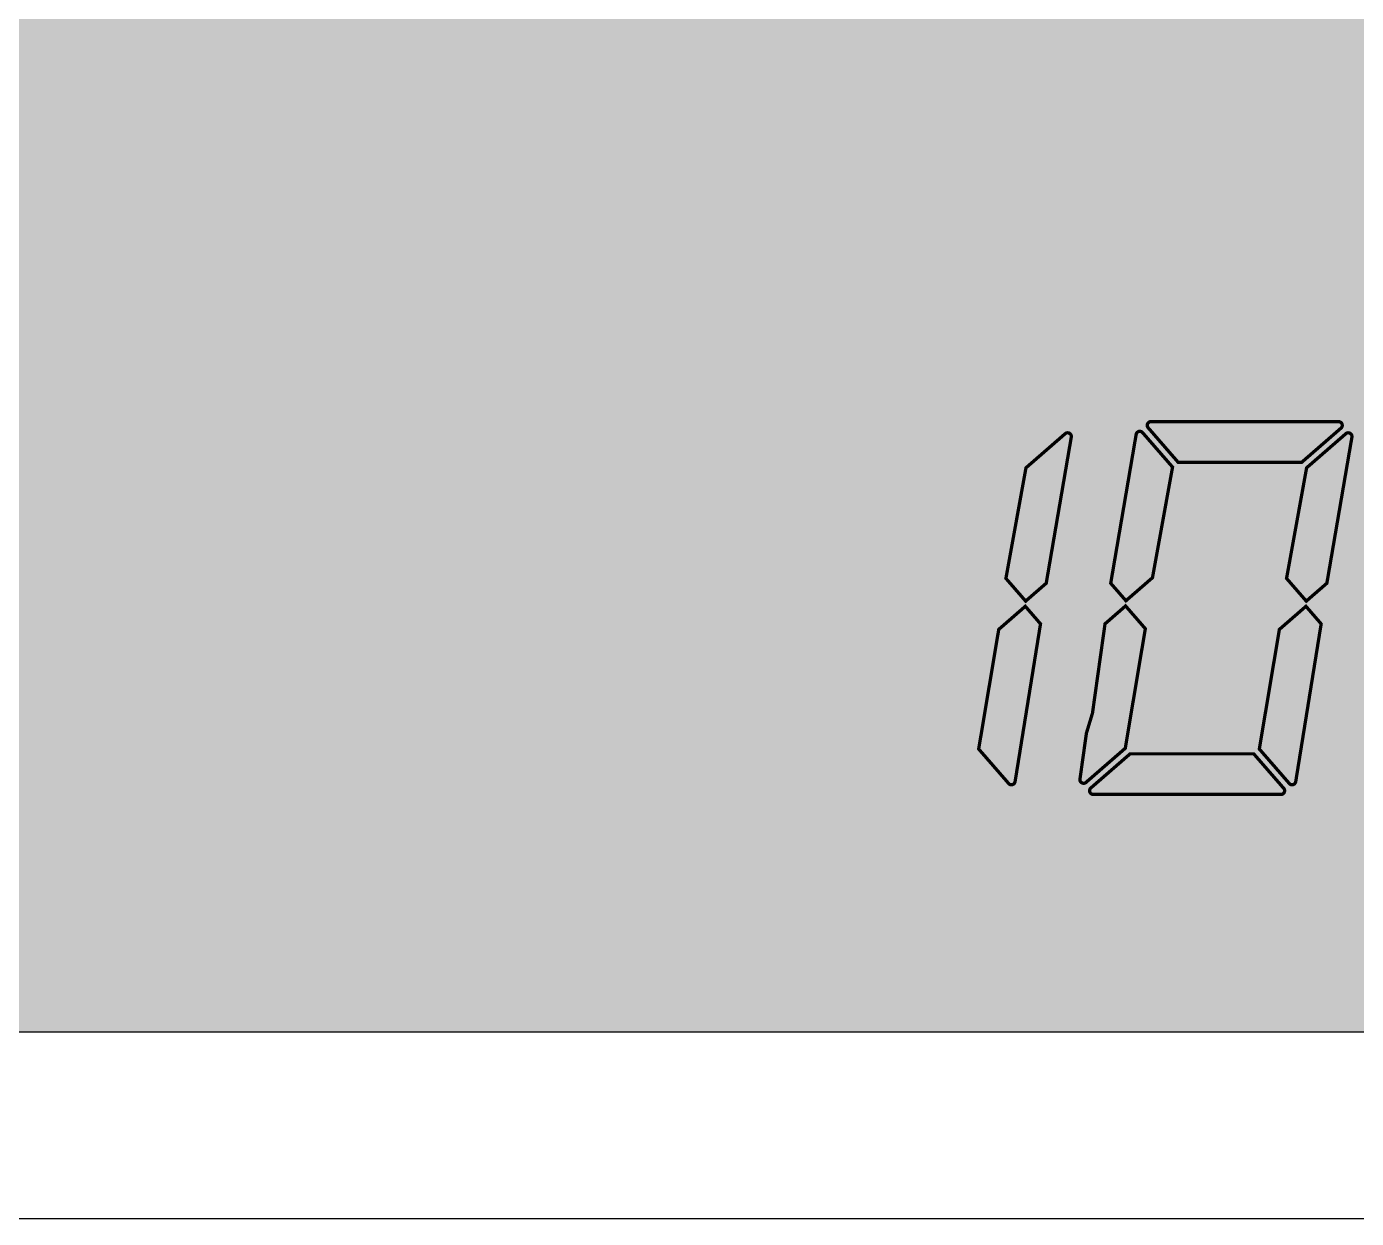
# Model space of a CAD drawing. Header units: millimetres. Extents: x 13402 to 15489, y 85802 to 88728.
# Drawn here: x 14251.38 to 14265.64, y 87165.19 to 87177.97 of the extents above; entities that cross this region are included whole.
import ezdxf

# ---------------------------------------------------------------- set-up
doc = ezdxf.new("R2010")
doc.units = ezdxf.units.MM

# ---------------------------------------------------------------- blocks, each defined once
blk = doc.blocks.new('*U1')
at = {"lineweight": 9}
h = blk.add_hatch(color=250, dxfattribs=at)
h.set_gradient(color1=(217, 227, 231), color2=(224, 232, 235), one_color=1, tint=0.899999976158142, name='INVCYLINDER')
edge = h.paths.add_edge_path()
edge.add_line((-28.00000000004366, -74.9584538140334), (27.99999999995634, -74.9584538140334))
edge.add_arc((27.99999999995634, -72.95845381403342), 2, 270, 360)
edge.add_line((29.99999999995635, -72.95845381403342), (29.99999999995635, -16.95845381403342))
edge.add_arc((27.99999999995634, -16.95845381403342), 2, 0, 90)
edge.add_line((27.99999999995634, -14.95845381403342), (-28.00000000004366, -14.95845381403342))
edge.add_arc((-28.00000000004366, -16.95845381403342), 2, 90, 180)
edge.add_line((-30.00000000004366, -16.95845381403342), (-30.00000000004366, -72.95845381403342))
edge.add_arc((-28.00000000004366, -72.95845381403342), 2, 180, 270)
at = {"color": 252, "true_color": 0x9e9e8a}
blk.add_lwpolyline([(-30.00000000007276, -76.9584538140407), (29.99999999992724, -76.9584538140407, 0.4142135623730951), (31.99999999992724, -74.9584538140407), (31.99999999992724, -14.95845381404069, 0.4142135623730951), (29.99999999992724, -12.95845381404069), (-30.00000000007276, -12.95845381404069, 0.4142135623730951), (-32.00000000007276, -14.95845381404069), (-32.00000000007276, -74.9584538140407, 0.4142135623730951)], format="xyb", close=True, dxfattribs=at)
blk.add_lwpolyline([(-28.00000000004366, -74.9584538140334), (27.99999999995634, -74.9584538140334, 0.4142135623730951), (29.99999999995635, -72.95845381403342), (29.99999999995635, -16.95845381403342, 0.4142135623730951), (27.99999999995634, -14.95845381403342), (-28.00000000004366, -14.95845381403342, 0.4142135623730951), (-30.00000000004366, -16.95845381403342), (-30.00000000004366, -72.95845381403342, 0.4142135623730951)], format="xyb", close=True)
at = {"color": 250, "linetype": 'ByBlock', "lineweight": -2, "const_width": 0.0352778}
for points in [[(12.67255642362579, -68.48202553428563), (12.66954908591287, -68.47846421357099), (12.66713530183187, -68.47450719051265), (12.66523593086458, -68.47015446513251), (12.66389054291358, -68.46580173974507), (12.66309913844452, -68.4610533120067), (12.66282214675448, -68.4563048842756), (12.66424667515093, -68.44562092213164), (12.66824326853384, -68.43612406666944), (12.6744162243267, -68.42821002056735), (12.68244898122793, -68.42227448583435), (12.69190626643831, -68.41792176043236), (12.70243194783688, -68.41673465375061), (14.71461774915224, -68.41673465375061), (14.72514343034709, -68.41792176043236), (14.73460071554291, -68.42227448583435), (14.7425939021341, -68.42821002056735), (14.74880642826611, -68.43612406666944), (14.7527634515427, -68.44562092213164), (14.75418797973543, -68.4563048842756), (14.75379227744997, -68.46224041902315), (14.75264474074356, -68.46738454876322), (14.75074536952888, -68.4729243811671), (14.74809416415519, -68.47767280856351), (14.74473069464147, -68.48202553428563), (14.74057582032401, -68.48598255732941), (14.31974641684792, -68.8520071914827), (12.9939458372537, -68.8520071914827)], [(12.67255642362579, -68.48202553428563), (12.66954908591287, -68.47846421357099), (12.66713530183187, -68.47450719051265), (12.66523593086458, -68.47015446513251), (12.66389054291358, -68.46580173974507), (12.66309913844452, -68.4610533120067), (12.66282214675448, -68.4563048842756), (12.66424667515093, -68.44562092213164), (12.66824326853384, -68.43612406666944), (12.6744162243267, -68.42821002056735), (12.68244898122793, -68.42227448583435), (12.69190626643831, -68.41792176043236), (12.70243194783688, -68.41673465375061), (14.71461774915224, -68.41673465375061), (14.72514343034709, -68.41792176043236), (14.73460071554291, -68.42227448583435), (14.7425939021341, -68.42821002056735), (14.74880642826611, -68.43612406666944), (14.7527634515427, -68.44562092213164), (14.75418797973543, -68.4563048842756), (14.75379227744997, -68.46224041902315), (14.75264474074356, -68.46738454876322), (14.75074536952888, -68.4729243811671), (14.74809416415519, -68.47767280856351), (14.74473069464147, -68.48202553428563), (14.74057582032401, -68.48598255732941), (14.31974641684792, -68.8520071914827), (12.9939458372537, -68.8520071914827)], [(12.67255642362579, -68.48202553428563), (12.66954908591287, -68.47846421357099), (12.66713530183187, -68.47450719051265), (12.66523593086458, -68.47015446513251), (12.66389054291358, -68.46580173974507), (12.66309913844452, -68.4610533120067), (12.66282214675448, -68.4563048842756), (12.66424667515093, -68.44562092213164), (12.66824326853384, -68.43612406666944), (12.6744162243267, -68.42821002056735), (12.68244898122793, -68.42227448583435), (12.69190626643831, -68.41792176043236), (12.70243194783688, -68.41673465375061), (14.71461774915224, -68.41673465375061), (14.72514343034709, -68.41792176043236), (14.73460071554291, -68.42227448583435), (14.7425939021341, -68.42821002056735), (14.74880642826611, -68.43612406666944), (14.7527634515427, -68.44562092213164), (14.75418797973543, -68.4563048842756), (14.75379227744997, -68.46224041902315), (14.75264474074356, -68.46738454876322), (14.75074536952888, -68.4729243811671), (14.74809416415519, -68.47767280856351), (14.74473069464147, -68.48202553428563), (14.74057582032401, -68.48598255732941), (14.31974641684792, -68.8520071914827), (12.9939458372537, -68.8520071914827)], [(12.67255642362579, -68.48202553428563), (12.66954908591287, -68.47846421357099), (12.66713530183187, -68.47450719051265), (12.66523593086458, -68.47015446513251), (12.66389054291358, -68.46580173974507), (12.66309913844452, -68.4610533120067), (12.66282214675448, -68.4563048842756), (12.66424667515093, -68.44562092213164), (12.66824326853384, -68.43612406666944), (12.6744162243267, -68.42821002056735), (12.68244898122793, -68.42227448583435), (12.69190626643831, -68.41792176043236), (12.70243194783688, -68.41673465375061), (14.71461774915224, -68.41673465375061), (14.72514343034709, -68.41792176043236), (14.73460071554291, -68.42227448583435), (14.7425939021341, -68.42821002056735), (14.74880642826611, -68.43612406666944), (14.7527634515427, -68.44562092213164), (14.75418797973543, -68.4563048842756), (14.75379227744997, -68.46224041902315), (14.75264474074356, -68.46738454876322), (14.75074536952888, -68.4729243811671), (14.74809416415519, -68.47767280856351), (14.74473069464147, -68.48202553428563), (14.74057582032401, -68.48598255732941), (14.31974641684792, -68.8520071914827), (12.9939458372537, -68.8520071914827)], [(11.14734033934655, -70.0972823512202), (11.36244411344523, -68.91175823960657), (11.78331308724591, -68.5457336057807), (11.78715139953419, -68.54296368941868), (11.79114799304807, -68.54058947572048), (11.79534243734088, -68.53861096403125), (11.79977430326107, -68.53702815500581), (11.80436444995575, -68.53623675066046), (11.80923158823862, -68.53623675066046), (11.81975726963719, -68.5374238573422), (11.8292145547457, -68.54138088040054), (11.83720774152607, -68.54771211746991), (11.84342026762897, -68.55562616325187), (11.84741686095367, -68.56512301872135), (11.84880181893823, -68.57580698117818), (11.84880181893823, -68.57659838553081), (11.84876224880281, -68.57738979051646), (11.84872267855098, -68.57857689722005), (11.84864353806188, -68.57936830189283), (11.84856439774739, -68.58015970656561), (11.84844568683184, -68.58134681326192), (11.5795659693249, -70.14911935388955), (11.35908064394607, -70.3406392704128)], [(11.14734033934655, -70.0972823512202), (11.36244411344523, -68.91175823960657), (11.78331308724591, -68.5457336057807), (11.78715139953419, -68.54296368941868), (11.79114799304807, -68.54058947572048), (11.79534243734088, -68.53861096403125), (11.79977430326107, -68.53702815500581), (11.80436444995575, -68.53623675066046), (11.80923158823862, -68.53623675066046), (11.81975726963719, -68.5374238573422), (11.8292145547457, -68.54138088040054), (11.83720774152607, -68.54771211746991), (11.84342026762897, -68.55562616325187), (11.84741686095367, -68.56512301872135), (11.84880181893823, -68.57580698117818), (11.84880181893823, -68.57659838553081), (11.84876224880281, -68.57738979051646), (11.84872267855098, -68.57857689722005), (11.84864353806188, -68.57936830189283), (11.84856439774739, -68.58015970656561), (11.84844568683184, -68.58134681326192), (11.5795659693249, -70.14911935388955), (11.35908064394607, -70.3406392704128)], [(11.14734033934655, -70.0972823512202), (11.36244411344523, -68.91175823960657), (11.78331308724591, -68.5457336057807), (11.78715139953419, -68.54296368941868), (11.79114799304807, -68.54058947572048), (11.79534243734088, -68.53861096403125), (11.79977430326107, -68.53702815500581), (11.80436444995575, -68.53623675066046), (11.80923158823862, -68.53623675066046), (11.81975726963719, -68.5374238573422), (11.8292145547457, -68.54138088040054), (11.83720774152607, -68.54771211746991), (11.84342026762897, -68.55562616325187), (11.84741686095367, -68.56512301872135), (11.84880181893823, -68.57580698117818), (11.84880181893823, -68.57659838553081), (11.84876224880281, -68.57738979051646), (11.84872267855098, -68.57857689722005), (11.84864353806188, -68.57936830189283), (11.84856439774739, -68.58015970656561), (11.84844568683184, -68.58134681326192), (11.5795659693249, -70.14911935388955), (11.35908064394607, -70.3406392704128)], [(11.14734033934655, -70.0972823512202), (11.36244411344523, -68.91175823960657), (11.78331308724591, -68.5457336057807), (11.78715139953419, -68.54296368941868), (11.79114799304807, -68.54058947572048), (11.79534243734088, -68.53861096403125), (11.79977430326107, -68.53702815500581), (11.80436444995575, -68.53623675066046), (11.80923158823862, -68.53623675066046), (11.81975726963719, -68.5374238573422), (11.8292145547457, -68.54138088040054), (11.83720774152607, -68.54771211746991), (11.84342026762897, -68.55562616325187), (11.84741686095367, -68.56512301872135), (11.84880181893823, -68.57580698117818), (11.84880181893823, -68.57659838553081), (11.84876224880281, -68.57738979051646), (11.84872267855098, -68.57857689722005), (11.84864353806188, -68.57936830189283), (11.84856439774739, -68.58015970656561), (11.84844568683184, -68.58134681326192), (11.5795659693249, -70.14911935388955), (11.35908064394607, -70.3406392704128)], [(12.43441486102529, -70.33668224704161), (12.27118647251336, -70.14911935388955), (12.54377364352694, -68.55443905624269), (12.54625256026338, -68.54533790345158), (12.5507342449564, -68.53702815500581), (12.55693220935063, -68.53030121591291), (12.56455984612694, -68.52515708585268), (12.57333062743419, -68.52159576513077), (12.58295794585137, -68.5204086581216), (12.58875739845098, -68.52080436045799), (12.59425014225417, -68.52199146713974), (12.59941793524194, -68.52396997882897), (12.60424257503473, -68.52673989519099), (12.60870589932892, -68.52990551324181), (12.61278954705631, -68.53425823865109), (12.93423475492454, -68.90384419351176), (12.71911871404154, -70.08936830543826)], [(12.43441486102529, -70.33668224704161), (12.27118647251336, -70.14911935388955), (12.54377364352694, -68.55443905624269), (12.54625256026338, -68.54533790345158), (12.5507342449564, -68.53702815500581), (12.55693220935063, -68.53030121591291), (12.56455984612694, -68.52515708585268), (12.57333062743419, -68.52159576513077), (12.58295794585137, -68.5204086581216), (12.58875739845098, -68.52080436045799), (12.59425014225417, -68.52199146713974), (12.59941793524194, -68.52396997882897), (12.60424257503473, -68.52673989519099), (12.60870589932892, -68.52990551324181), (12.61278954705631, -68.53425823865109), (12.93423475492454, -68.90384419351176), (12.71911871404154, -70.08936830543826)], [(12.43441486102529, -70.33668224704161), (12.27118647251336, -70.14911935388955), (12.54377364352694, -68.55443905624269), (12.54625256026338, -68.54533790345158), (12.5507342449564, -68.53702815500581), (12.55693220935063, -68.53030121591291), (12.56455984612694, -68.52515708585268), (12.57333062743419, -68.52159576513077), (12.58295794585137, -68.5204086581216), (12.58875739845098, -68.52080436045799), (12.59425014225417, -68.52199146713974), (12.59941793524194, -68.52396997882897), (12.60424257503473, -68.52673989519099), (12.60870589932892, -68.52990551324181), (12.61278954705631, -68.53425823865109), (12.93423475492454, -68.90384419351176), (12.71911871404154, -70.08936830543826)], [(12.43441486102529, -70.33668224704161), (12.27118647251336, -70.14911935388955), (12.54377364352694, -68.55443905624269), (12.54625256026338, -68.54533790345158), (12.5507342449564, -68.53702815500581), (12.55693220935063, -68.53030121591291), (12.56455984612694, -68.52515708585268), (12.57333062743419, -68.52159576513077), (12.58295794585137, -68.5204086581216), (12.58875739845098, -68.52080436045799), (12.59425014225417, -68.52199146713974), (12.59941793524194, -68.52396997882897), (12.60424257503473, -68.52673989519099), (12.60870589932892, -68.52990551324181), (12.61278954705631, -68.53425823865109), (12.93423475492454, -68.90384419351176), (12.71911871404154, -70.08936830543826)], [(14.15655878564576, -70.0972823512202), (14.37166255955526, -68.91175823960657), (14.79253153325408, -68.5457336057807), (14.79636984574608, -68.54296368941868), (14.80036643895437, -68.54058947572048), (14.80456088336359, -68.53861096403125), (14.80899274925468, -68.53702815500581), (14.81358289605123, -68.53623675066046), (14.81845003446506, -68.53623675066046), (14.82897571593639, -68.5374238573422), (14.83843300091393, -68.54138088040054), (14.84642618743237, -68.54771211746991), (14.85263871372444, -68.55562616325187), (14.85663530702004, -68.56512301872135), (14.85802026515012, -68.57580698117818), (14.85802026515012, -68.57659838553081), (14.85798069495649, -68.57738979051646), (14.85794112474832, -68.57857689722005), (14.85786198434652, -68.57936830189283), (14.85778284363914, -68.58015970656561), (14.85766413304373, -68.58134681326192), (14.58878441533306, -70.14911935388955), (14.36829909004154, -70.3406392704128)], [(14.15655878564576, -70.0972823512202), (14.37166255955526, -68.91175823960657), (14.79253153325408, -68.5457336057807), (14.79636984574608, -68.54296368941868), (14.80036643895437, -68.54058947572048), (14.80456088336359, -68.53861096403125), (14.80899274925468, -68.53702815500581), (14.81358289605123, -68.53623675066046), (14.81845003446506, -68.53623675066046), (14.82897571593639, -68.5374238573422), (14.83843300091393, -68.54138088040054), (14.84642618743237, -68.54771211746991), (14.85263871372444, -68.55562616325187), (14.85663530702004, -68.56512301872135), (14.85802026515012, -68.57580698117818), (14.85802026515012, -68.57659838553081), (14.85798069495649, -68.57738979051646), (14.85794112474832, -68.57857689722005), (14.85786198434652, -68.57936830189283), (14.85778284363914, -68.58015970656561), (14.85766413304373, -68.58134681326192), (14.58878441533306, -70.14911935388955), (14.36829909004154, -70.3406392704128)], [(14.15655878564576, -70.0972823512202), (14.37166255955526, -68.91175823960657), (14.79253153325408, -68.5457336057807), (14.79636984574608, -68.54296368941868), (14.80036643895437, -68.54058947572048), (14.80456088336359, -68.53861096403125), (14.80899274925468, -68.53702815500581), (14.81358289605123, -68.53623675066046), (14.81845003446506, -68.53623675066046), (14.82897571593639, -68.5374238573422), (14.83843300091393, -68.54138088040054), (14.84642618743237, -68.54771211746991), (14.85263871372444, -68.55562616325187), (14.85663530702004, -68.56512301872135), (14.85802026515012, -68.57580698117818), (14.85802026515012, -68.57659838553081), (14.85798069495649, -68.57738979051646), (14.85794112474832, -68.57857689722005), (14.85786198434652, -68.57936830189283), (14.85778284363914, -68.58015970656561), (14.85766413304373, -68.58134681326192), (14.58878441533306, -70.14911935388955), (14.36829909004154, -70.3406392704128)], [(14.15655878564576, -70.0972823512202), (14.37166255955526, -68.91175823960657), (14.79253153325408, -68.5457336057807), (14.79636984574608, -68.54296368941868), (14.80036643895437, -68.54058947572048), (14.80456088336359, -68.53861096403125), (14.80899274925468, -68.53702815500581), (14.81358289605123, -68.53623675066046), (14.81845003446506, -68.53623675066046), (14.82897571593639, -68.5374238573422), (14.83843300091393, -68.54138088040054), (14.84642618743237, -68.54771211746991), (14.85263871372444, -68.55562616325187), (14.85663530702004, -68.56512301872135), (14.85802026515012, -68.57580698117818), (14.85802026515012, -68.57659838553081), (14.85798069495649, -68.57738979051646), (14.85794112474832, -68.57857689722005), (14.85786198434652, -68.57936830189283), (14.85778284363914, -68.58015970656561), (14.85766413304373, -68.58134681326192), (14.58878441533306, -70.14911935388955), (14.36829909004154, -70.3406392704128)], [(11.51840859503136, -70.58439189162891), (11.35520909243496, -70.39643329549288), (11.07048941153334, -70.64414293975278), (10.855361895432, -71.92621841462822), (11.17680670725531, -72.29580436916876), (11.18089431236149, -72.3001570942215), (11.18536179121292, -72.30332271292718), (11.19019331644813, -72.30609262896905), (11.19536514554056, -72.30807114066556), (11.20086145063396, -72.30925824768201), (11.20666640353738, -72.30925824768201), (11.21628196953679, -72.30846684300195), (11.22504677565302, -72.30490552228729), (11.23267591604963, -72.29976139221253), (11.23887657122395, -72.2930344527922), (11.24336383555783, -72.28472470468114), (11.24584884595242, -72.27522784921894)], [(11.51840859503136, -70.58439189162891), (11.35520909243496, -70.39643329549288), (11.07048941153334, -70.64414293975278), (10.855361895432, -71.92621841462822), (11.17680670725531, -72.29580436916876), (11.18089431236149, -72.3001570942215), (11.18536179121292, -72.30332271292718), (11.19019331644813, -72.30609262896905), (11.19536514554056, -72.30807114066556), (11.20086145063396, -72.30925824768201), (11.20666640353738, -72.30925824768201), (11.21628196953679, -72.30846684300195), (11.22504677565302, -72.30490552228729), (11.23267591604963, -72.29976139221253), (11.23887657122395, -72.2930344527922), (11.24336383555783, -72.28472470468114), (11.24584884595242, -72.27522784921894)], [(11.51840859503136, -70.58439189162891), (11.35520909243496, -70.39643329549288), (11.07048941153334, -70.64414293975278), (10.855361895432, -71.92621841462822), (11.17680670725531, -72.29580436916876), (11.18089431236149, -72.3001570942215), (11.18536179121292, -72.30332271292718), (11.19019331644813, -72.30609262896905), (11.19536514554056, -72.30807114066556), (11.20086145063396, -72.30925824768201), (11.20666640353738, -72.30925824768201), (11.21628196953679, -72.30846684300195), (11.22504677565302, -72.30490552228729), (11.23267591604963, -72.29976139221253), (11.23887657122395, -72.2930344527922), (11.24336383555783, -72.28472470468114), (11.24584884595242, -72.27522784921894)], [(11.51840859503136, -70.58439189162891), (11.35520909243496, -70.39643329549288), (11.07048941153334, -70.64414293975278), (10.855361895432, -71.92621841462822), (11.17680670725531, -72.29580436916876), (11.18089431236149, -72.3001570942215), (11.18536179121292, -72.30332271292718), (11.19019331644813, -72.30609262896905), (11.19536514554056, -72.30807114066556), (11.20086145063396, -72.30925824768201), (11.20666640353738, -72.30925824768201), (11.21628196953679, -72.30846684300195), (11.22504677565302, -72.30490552228729), (11.23267591604963, -72.29976139221253), (11.23887657122395, -72.2930344527922), (11.24336383555783, -72.28472470468114), (11.24584884595242, -72.27522784921894)], [(12.00631244914257, -72.28393330000836), (12.42718142294325, -71.91830436852615), (12.64224562674644, -70.6362288936507), (12.43050532236521, -70.39247627244185), (12.2100199968263, -70.58439189162891), (12.1900766006438, -70.72644901950116), (12.14021810995473, -71.08139398883941), (12.07540207193233, -71.54278287892521), (12.01058603415731, -71.7560664223929), (11.960727543541, -72.11140709440951), (11.94078414724208, -72.25425562696182), (11.94220867563854, -72.2649395890985), (11.94616569853679, -72.27404074221704), (11.95237822484341, -72.28235049064824), (11.9603714114346, -72.28828602540307), (11.96982869663043, -72.29224304845411), (11.98035437782528, -72.29382585747953), (11.98522151622455, -72.29343015546328), (11.98985123334569, -72.2926387507905), (11.99424352883943, -72.29145164376678), (11.99847754352959, -72.28947313207755), (12.0024741369416, -72.28709891837934)], [(12.00631244914257, -72.28393330000836), (12.42718142294325, -71.91830436852615), (12.64224562674644, -70.6362288936507), (12.43050532236521, -70.39247627244185), (12.2100199968263, -70.58439189162891), (12.1900766006438, -70.72644901950116), (12.14021810995473, -71.08139398883941), (12.07540207193233, -71.54278287892521), (12.01058603415731, -71.7560664223929), (11.960727543541, -72.11140709440951), (11.94078414724208, -72.25425562696182), (11.94220867563854, -72.2649395890985), (11.94616569853679, -72.27404074221704), (11.95237822484341, -72.28235049064824), (11.9603714114346, -72.28828602540307), (11.96982869663043, -72.29224304845411), (11.98035437782528, -72.29382585747953), (11.98522151622455, -72.29343015546328), (11.98985123334569, -72.2926387507905), (11.99424352883943, -72.29145164376678), (11.99847754352959, -72.28947313207755), (12.0024741369416, -72.28709891837934)], [(12.00631244914257, -72.28393330000836), (12.42718142294325, -71.91830436852615), (12.64224562674644, -70.6362288936507), (12.43050532236521, -70.39247627244185), (12.2100199968263, -70.58439189162891), (12.1900766006438, -70.72644901950116), (12.14021810995473, -71.08139398883941), (12.07540207193233, -71.54278287892521), (12.01058603415731, -71.7560664223929), (11.960727543541, -72.11140709440951), (11.94078414724208, -72.25425562696182), (11.94220867563854, -72.2649395890985), (11.94616569853679, -72.27404074221704), (11.95237822484341, -72.28235049064824), (11.9603714114346, -72.28828602540307), (11.96982869663043, -72.29224304845411), (11.98035437782528, -72.29382585747953), (11.98522151622455, -72.29343015546328), (11.98985123334569, -72.2926387507905), (11.99424352883943, -72.29145164376678), (11.99847754352959, -72.28947313207755), (12.0024741369416, -72.28709891837934)], [(12.00631244914257, -72.28393330000836), (12.42718142294325, -71.91830436852615), (12.64224562674644, -70.6362288936507), (12.43050532236521, -70.39247627244185), (12.2100199968263, -70.58439189162891), (12.1900766006438, -70.72644901950116), (12.14021810995473, -71.08139398883941), (12.07540207193233, -71.54278287892521), (12.01058603415731, -71.7560664223929), (11.960727543541, -72.11140709440951), (11.94078414724208, -72.25425562696182), (11.94220867563854, -72.2649395890985), (11.94616569853679, -72.27404074221704), (11.95237822484341, -72.28235049064824), (11.9603714114346, -72.28828602540307), (11.96982869663043, -72.29224304845411), (11.98035437782528, -72.29382585747953), (11.98522151622455, -72.29343015546328), (11.98985123334569, -72.2926387507905), (11.99424352883943, -72.29145164376678), (11.99847754352959, -72.28947313207755), (12.0024741369416, -72.28709891837934)], [(14.52762704112683, -70.58439189162891), (14.36442753853043, -70.39643329549288), (14.07970785759971, -70.64414293975278), (13.86458034122188, -71.92621841462822), (14.18602515352541, -72.29580436916876), (14.1901127583551, -72.3001570942215), (14.19458023736661, -72.30332271292718), (14.19941176245629, -72.30609262896905), (14.20458359175245, -72.30807114066556), (14.21007989664213, -72.30925824768201), (14.2158848495601, -72.30925824768201), (14.22550041576323, -72.30846684300195), (14.23426522176305, -72.30490552228729), (14.24189436236338, -72.29976139221253), (14.24809501733398, -72.2930344527922), (14.25258228144957, -72.28472470468114), (14.2550672920479, -72.27522784921894)], [(14.52762704112683, -70.58439189162891), (14.36442753853043, -70.39643329549288), (14.07970785759971, -70.64414293975278), (13.86458034122188, -71.92621841462822), (14.18602515352541, -72.29580436916876), (14.1901127583551, -72.3001570942215), (14.19458023736661, -72.30332271292718), (14.19941176245629, -72.30609262896905), (14.20458359175245, -72.30807114066556), (14.21007989664213, -72.30925824768201), (14.2158848495601, -72.30925824768201), (14.22550041576323, -72.30846684300195), (14.23426522176305, -72.30490552228729), (14.24189436236338, -72.29976139221253), (14.24809501733398, -72.2930344527922), (14.25258228144957, -72.28472470468114), (14.2550672920479, -72.27522784921894)], [(14.52762704112683, -70.58439189162891), (14.36442753853043, -70.39643329549288), (14.07970785759971, -70.64414293975278), (13.86458034122188, -71.92621841462822), (14.18602515352541, -72.29580436916876), (14.1901127583551, -72.3001570942215), (14.19458023736661, -72.30332271292718), (14.19941176245629, -72.30609262896905), (14.20458359175245, -72.30807114066556), (14.21007989664213, -72.30925824768201), (14.2158848495601, -72.30925824768201), (14.22550041576323, -72.30846684300195), (14.23426522176305, -72.30490552228729), (14.24189436236338, -72.29976139221253), (14.24809501733398, -72.2930344527922), (14.25258228144957, -72.28472470468114), (14.2550672920479, -72.27522784921894)], [(14.52762704112683, -70.58439189162891), (14.36442753853043, -70.39643329549288), (14.07970785759971, -70.64414293975278), (13.86458034122188, -71.92621841462822), (14.18602515352541, -72.29580436916876), (14.1901127583551, -72.3001570942215), (14.19458023736661, -72.30332271292718), (14.19941176245629, -72.30609262896905), (14.20458359175245, -72.30807114066556), (14.21007989664213, -72.30925824768201), (14.2158848495601, -72.30925824768201), (14.22550041576323, -72.30846684300195), (14.23426522176305, -72.30490552228729), (14.24189436236338, -72.29976139221253), (14.24809501733398, -72.2930344527922), (14.25258228144957, -72.28472470468114), (14.2550672920479, -72.27522784921894)], [(12.08422623344813, -72.41332795438211), (12.07366098192869, -72.411745145022), (12.06420369673287, -72.40778812197823), (12.05621051022899, -72.40185258755082), (12.0500375542324, -72.3935428387922), (12.04604096086405, -72.38404598365742), (12.04461643264221, -72.37375772385712), (12.04501213495678, -72.36782218910957), (12.04615967153222, -72.36228235671297), (12.04805904254317, -72.35713822697289), (12.0507102481497, -72.35238979891437), (12.05411328794435, -72.34803707353421), (12.05822859202453, -72.3436843481395), (12.47909756563604, -71.97805541664275), (13.80485857505118, -71.97805541664275), (14.12624798883917, -72.34764137151069), (14.12925532623194, -72.35159839424159), (14.13170868065208, -72.35555541762005), (14.13360805163392, -72.35990814300747), (14.13491386934765, -72.36426086839492), (14.13574484402488, -72.36900929579133), (14.13598226555041, -72.37375772385712), (14.13459730750765, -72.38404598365742), (14.13060071415384, -72.3935428387922), (14.12438818791997, -72.40185258755082), (14.11639500124147, -72.40778812197823), (14.10693771620572, -72.411745145022), (14.09641203486535, -72.41332795438211)], [(12.08422623344813, -72.41332795438211), (12.07366098192869, -72.411745145022), (12.06420369673287, -72.40778812197823), (12.05621051022899, -72.40185258755082), (12.0500375542324, -72.3935428387922), (12.04604096086405, -72.38404598365742), (12.04461643264221, -72.37375772385712), (12.04501213495678, -72.36782218910957), (12.04615967153222, -72.36228235671297), (12.04805904254317, -72.35713822697289), (12.0507102481497, -72.35238979891437), (12.05411328794435, -72.34803707353421), (12.05822859202453, -72.3436843481395), (12.47909756563604, -71.97805541664275), (13.80485857505118, -71.97805541664275), (14.12624798883917, -72.34764137151069), (14.12925532623194, -72.35159839424159), (14.13170868065208, -72.35555541762005), (14.13360805163392, -72.35990814300747), (14.13491386934765, -72.36426086839492), (14.13574484402488, -72.36900929579133), (14.13598226555041, -72.37375772385712), (14.13459730750765, -72.38404598365742), (14.13060071415384, -72.3935428387922), (14.12438818791997, -72.40185258755082), (14.11639500124147, -72.40778812197823), (14.10693771620572, -72.411745145022), (14.09641203486535, -72.41332795438211)], [(12.08422623344813, -72.41332795438211), (12.07366098192869, -72.411745145022), (12.06420369673287, -72.40778812197823), (12.05621051022899, -72.40185258755082), (12.0500375542324, -72.3935428387922), (12.04604096086405, -72.38404598365742), (12.04461643264221, -72.37375772385712), (12.04501213495678, -72.36782218910957), (12.04615967153222, -72.36228235671297), (12.04805904254317, -72.35713822697289), (12.0507102481497, -72.35238979891437), (12.05411328794435, -72.34803707353421), (12.05822859202453, -72.3436843481395), (12.47909756563604, -71.97805541664275), (13.80485857505118, -71.97805541664275), (14.12624798883917, -72.34764137151069), (14.12925532623194, -72.35159839424159), (14.13170868065208, -72.35555541762005), (14.13360805163392, -72.35990814300747), (14.13491386934765, -72.36426086839492), (14.13574484402488, -72.36900929579133), (14.13598226555041, -72.37375772385712), (14.13459730750765, -72.38404598365742), (14.13060071415384, -72.3935428387922), (14.12438818791997, -72.40185258755082), (14.11639500124147, -72.40778812197823), (14.10693771620572, -72.411745145022), (14.09641203486535, -72.41332795438211)], [(12.08422623344813, -72.41332795438211), (12.07366098192869, -72.411745145022), (12.06420369673287, -72.40778812197823), (12.05621051022899, -72.40185258755082), (12.0500375542324, -72.3935428387922), (12.04604096086405, -72.38404598365742), (12.04461643264221, -72.37375772385712), (12.04501213495678, -72.36782218910957), (12.04615967153222, -72.36228235671297), (12.04805904254317, -72.35713822697289), (12.0507102481497, -72.35238979891437), (12.05411328794435, -72.34803707353421), (12.05822859202453, -72.3436843481395), (12.47909756563604, -71.97805541664275), (13.80485857505118, -71.97805541664275), (14.12624798883917, -72.34764137151069), (14.12925532623194, -72.35159839424159), (14.13170868065208, -72.35555541762005), (14.13360805163392, -72.35990814300747), (14.13491386934765, -72.36426086839492), (14.13574484402488, -72.36900929579133), (14.13598226555041, -72.37375772385712), (14.13459730750765, -72.38404598365742), (14.13060071415384, -72.3935428387922), (14.12438818791997, -72.40185258755082), (14.11639500124147, -72.40778812197823), (14.10693771620572, -72.411745145022), (14.09641203486535, -72.41332795438211)]]:
    blk.add_lwpolyline(points, close=True, dxfattribs=at)

msp = doc.modelspace()

# ---------------------------------------------------------------- block references
msp.add_blockref('*U1', (14250.73396515855, 87242.14759021418))

doc.saveas('drawing.dxf')
